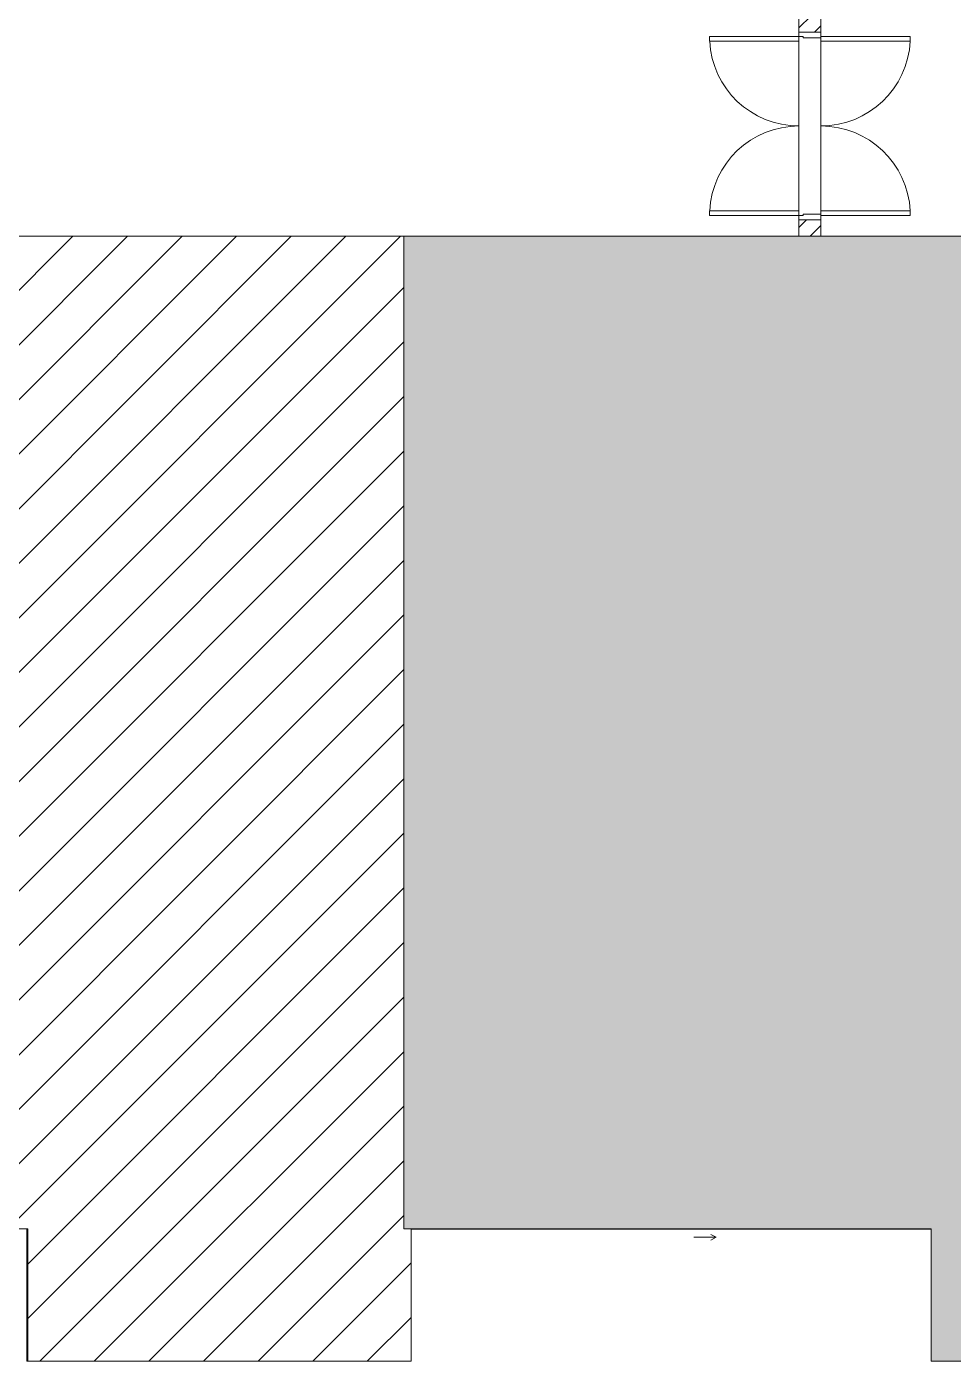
# Model space of a CAD drawing. Header units: millimetres. Extents: x 50254 to 245170, y 481 to 78637.
# Drawn here: x 167268 to 175668, y 23337 to 35437 of the extents above; entities that cross this region are included whole.
import ezdxf

# ---------------------------------------------------------------- set-up
doc = ezdxf.new("R2010")
doc.units = ezdxf.units.MM
doc.linetypes.add('IMPORT-Dash _2_', pattern=[6, 3, -3])
for name, color, linetype, lineweight in [('A-DETL-GENF-6', 20, 'Continuous', 9), ('A-DETL-GENF-7', 53, 'Continuous', 9), ('A-DETL-THIN-2', 151, 'Continuous', 9), ('A-DOOR-2-1', 53, 'Continuous', 9), ('A-DOOR-FRAM-2', 53, 'Continuous', 9), ('A-FLOR-1-1', 53, 'Continuous', 9), ('A-GLAZ-5', 53, 'Continuous', 9), ('A-WALL-1-1', 53, 'Continuous', 9), ('A-WALL-PATT-3', 53, 'Continuous', 9), ('A_1404_dwg-1', 53, 'Continuous', 9), ('S-COLS-10', 130, 'IMPORT-Dash _2_', 9), ('S-COLS-4-1', 53, 'Continuous', 9), ('S-COLS-HDLN-2', 53, 'IMPORT-Dash _2_', 9)]:
    doc.layers.add(name, color=color, linetype=linetype, lineweight=lineweight)
pattern_1 = [(45, (0, 0), (-90.50967, 90.50967), [])]

# ---------------------------------------------------------------- blocks, each defined once
blk = doc.blocks.new('A_1404_dwg_NCV_TKTC_KET CAU_rvt-1-TKTC_MB HOÀN THIỆN SÀN TẦNG 3-4-4819833-KeyPlan-CH1')
at = {"layer": 'A-FLOR-1-1', "flags": 128}
blk.add_lwpolyline([(52938, 24535), (54053, 24535), (57653, 24535)], dxfattribs=at)
blk = doc.blocks.new('A_1404_dwg_1_FAMILY RVT - W01-WxH 1400x1400xmm-389822-TKTC_MB HOÀN THIỆN SÀN TẦNG 3-4-V143-KeyPlan-CH1')
at = {"layer": 'A-GLAZ-5'}
blk.add_line((47504, 24461), (47301, 24461), dxfattribs=at)
at = {"layer": 'A-GLAZ-5', "flags": 128}
blk.add_lwpolyline([(47453, 24435), (47504, 24461), (47453, 24486)], dxfattribs=at)
blk = doc.blocks.new('A_1404_dwg_FD_07 - FD_07-1700x2200-CỬA ĐI 2 CÁNH-910693-TKTC_MB HOÀN THIỆN SÀN TẦNG 3-4-4819967-KeyPlan-CH1')
at = {"layer": 'A-DETL-GENF-7', "flags": 128}
for points in [[(103403, 35347), (104213, 35347), (104213, 35307), (103403, 35307)], [(105223, 35347), (104413, 35347), (104413, 35307), (105223, 35307)], [(103403, 33727), (104213, 33727), (104213, 33767), (103403, 33767)], [(105223, 33727), (104413, 33727), (104413, 33767), (105223, 33767)]]:
    blk.add_lwpolyline(points, close=True, dxfattribs=at)
at = {"layer": 'A-DETL-GENF-7'}
for centre, start, end in [((104213, 35347), 182.8306, 270), ((104413, 35347), 270, 357.1694), ((104213, 33727), 90, 177.1694), ((104413, 33727), 2.8306, 90)]:
    blk.add_arc(centre, 810, start, end, dxfattribs=at)
at = {"layer": 'A-DOOR-2-1'}
for p, q in [((104213, 33727), (104213, 35347)), ((104413, 35337), (104413, 33737))]:
    blk.add_line(p, q, dxfattribs=at)
at = {"layer": 'A-DOOR-FRAM-2', "flags": 128}
for points in [[(104253, 35347), (104253, 35337), (104413, 35337), (104413, 35387), (104213, 35387), (104213, 35347)], [(104253, 33727), (104213, 33727), (104213, 33687), (104413, 33687), (104413, 33737), (104253, 33737)]]:
    blk.add_lwpolyline(points, close=True, dxfattribs=at)
blk = doc.blocks.new('A_1404_dwg_G1_SOF - BO TRU - 200x200-3054293-TKTC_MB HOÀN THIỆN SÀN TẦNG 3-4-V144-KeyPlan-CH1')
at = {"layer": 'S-COLS-10'}
blk.add_hatch(color=256, dxfattribs=at).paths.add_polyline_path([(49453, 23337), (49463, 23337), (49463, 23537), (49453, 23537)])
at = {"layer": 'S-COLS-4-1', "flags": 128}
blk.add_lwpolyline([(49463, 23537), (49453, 23537), (49453, 23337), (49463, 23337)], dxfattribs=at)
at = {"layer": 'S-COLS-HDLN-2'}
for p, q in [((49453, 23537), (49463, 23527)), ((49463, 23347), (49453, 23337))]:
    blk.add_line(p, q, dxfattribs=at)
blk = doc.blocks.new('A_1404_dwg-4819832-KeyPlan-CH1')
at = {"layer": 'A-WALL-PATT-3'}
h = blk.add_hatch(dxfattribs=at)
h.set_pattern_fill('FP_22', color=256, style=0, pattern_type=2)
h.set_pattern_definition(pattern_1)
h.paths.add_polyline_path([(56653, 33537), (56653, 33687), (56453, 33687), (56453, 33537)])
h.paths.add_polyline_path([(56653, 35387), (56653, 35537), (56453, 35537), (56453, 35387)])
h = blk.add_hatch(dxfattribs=at)
h.set_pattern_fill('FP_22', color=256, style=0, pattern_type=2)
h.set_pattern_definition(pattern_1)
h.paths.add_polyline_path([(49453, 23537), (49463, 23537), (49463, 24537), (49453, 24537), (49453, 24511)])
at = {"layer": 'A-WALL-1-1'}
blk.add_line((49453, 24537), (49453, 23537), dxfattribs=at)
at = {"layer": 'A-WALL-1-1', "flags": 128}
for points in [[(52853, 35537), (56453, 35537), (56453, 35387), (56653, 35387), (56653, 35537), (58003, 35537)], [(56653, 33537), (56653, 33687), (56453, 33687), (56453, 33537)]]:
    blk.add_lwpolyline(points, dxfattribs=at)
for name, p in [('A_1404_dwg_NCV_TKTC_KET CAU_rvt-1-TKTC_MB HOÀN THIỆN SÀN TẦNG 3-4-4819833-KeyPlan-CH1', (0, 0)), ('A_1404_dwg_FD_07 - FD_07-1700x2200-CỬA ĐI 2 CÁNH-910693-TKTC_MB HOÀN THIỆN SÀN TẦNG 3-4-4819967-KeyPlan-CH1', (-47760, 0)), ('A_1404_dwg_1_FAMILY RVT - W01-WxH 1400x1400xmm-389822-TKTC_MB HOÀN THIỆN SÀN TẦNG 3-4-V143-KeyPlan-CH1', (8200, 0)), ('A_1404_dwg_G1_SOF - BO TRU - 200x200-3054293-TKTC_MB HOÀN THIỆN SÀN TẦNG 3-4-V144-KeyPlan-CH1', (0, 0))]:
    blk.add_blockref(name, p)

msp = doc.modelspace()

# ---------------------------------------------------------------- hatches: boundary and pattern name
at = {"layer": 'A-DETL-GENF-6'}
h = msp.add_hatch(dxfattribs=at)
h.set_pattern_fill('FP_23', color=256, style=0, pattern_type=2)
h.set_pattern_definition([(45, (117815.8, 0), (-247.4874, 247.4874), [])])
h.paths.add_polyline_path([(229068.4, 23336.9), (229258.4, 23336.9), (229258.4, 24536.9), (234268.4, 24536.9), (234268.4, 33536.9), (226078.4, 33536.9), (226078.4, 23336.9), (229058.4, 23336.9)])
h.paths.add_polyline_path([(221068.4, 23336.9), (221068.4, 23336.9), (221068.4, 24536.9), (225858.4, 24536.9), (225858.4, 33536.9), (217888.4, 33536.9), (217888.4, 24536.9), (217793.4, 24536.9), (217793.4, 23336.9), (220868.4, 23336.9)])
h.paths.add_polyline_path([(212668.4, 23336.9), (212943.3, 23336.9), (212943.3, 24536.9), (217658.4, 24537.4), (217658.4, 33536.9), (209533.3, 33536.9), (209533.3, 24536.9), (209468.3, 24536.5), (209468.4, 23336.9), (212668.3, 23336.9)])
h.paths.add_polyline_path([(186539.4, 23336.9), (187068.4, 23336.9), (187068.4, 24536.9), (187003.4, 24537.4), (187003.4, 33536.9), (178583.4, 33536.9), (178583.4, 24536.9), (183593.4, 24536.9), (183593.4, 23336.9), (183868.4, 23336.9)])
h.paths.add_polyline_path([(170368.4, 23336.9), (170753.4, 23336.9), (170753.4, 24536.9), (170688.4, 24536.9), (170688.4, 33536.9), (162268.4, 33536.9), (162268.4, 24536.9), (167278.4, 24536.9), (167278.4, 23336.9), (170143.4, 23336.9)])
h.paths.add_polyline_path([(225968.4, 53311.9), (234268.4, 53311.9), (234268.3, 61911.9), (225268.4, 61911.9), (225268.4, 56835.3), (224068.4, 56833.3), (224068.4, 53311.9), (225478.4, 53311.9)])
h.paths.add_polyline_path([(165768.3, 53311.9), (172468.4, 53311.9), (172468.4, 56835.3), (171268.4, 56835.3), (171268.3, 61911.9), (162268.4, 61911.9), (162268.4, 53311.9), (164568.4, 53311.9)])
msp.add_hatch(color=256, dxfattribs=at).paths.add_polyline_path([(178568.4, 23336.9), (178943.4, 23336.9), (178938.4, 24536.9), (178583.4, 24540), (178583.4, 33536.9), (170688.4, 33536.9), (170688.4, 24536.9), (175468.4, 24536.9), (175468.4, 23336.9), (178343.4, 23336.9)])

# ---------------------------------------------------------------- linework, layer by layer
at = {"layer": 'A-DETL-THIN-2'}
for p, q in [((170688.4, 33536.9), (162268.4, 33536.9)), ((178583.4, 33536.9), (170688.4, 33536.9)), ((170688.4, 24536.9), (170688.4, 33536.9)), ((162268.4, 24536.9), (167278.4, 24536.9)), ((167278.4, 24536.9), (167278.4, 23336.9)), ((170753.4, 24536.9), (170688.4, 24536.9)), ((170753.4, 24536.9), (175468.4, 24536.9)), ((170753.4, 23336.9), (170753.4, 24536.9)), ((175468.4, 24536.9), (175468.4, 23336.9)), ((167278.4, 23336.9), (170753.4, 23336.9)), ((175468.4, 23336.9), (178943.4, 23336.9))]:
    msp.add_line(p, q, dxfattribs=at)

# ---------------------------------------------------------------- block references
at = {"layer": 'A_1404_dwg-1'}
msp.add_blockref('A_1404_dwg-4819832-KeyPlan-CH1', (117815.8, 0), dxfattribs=at)

doc.saveas('drawing.dxf')
